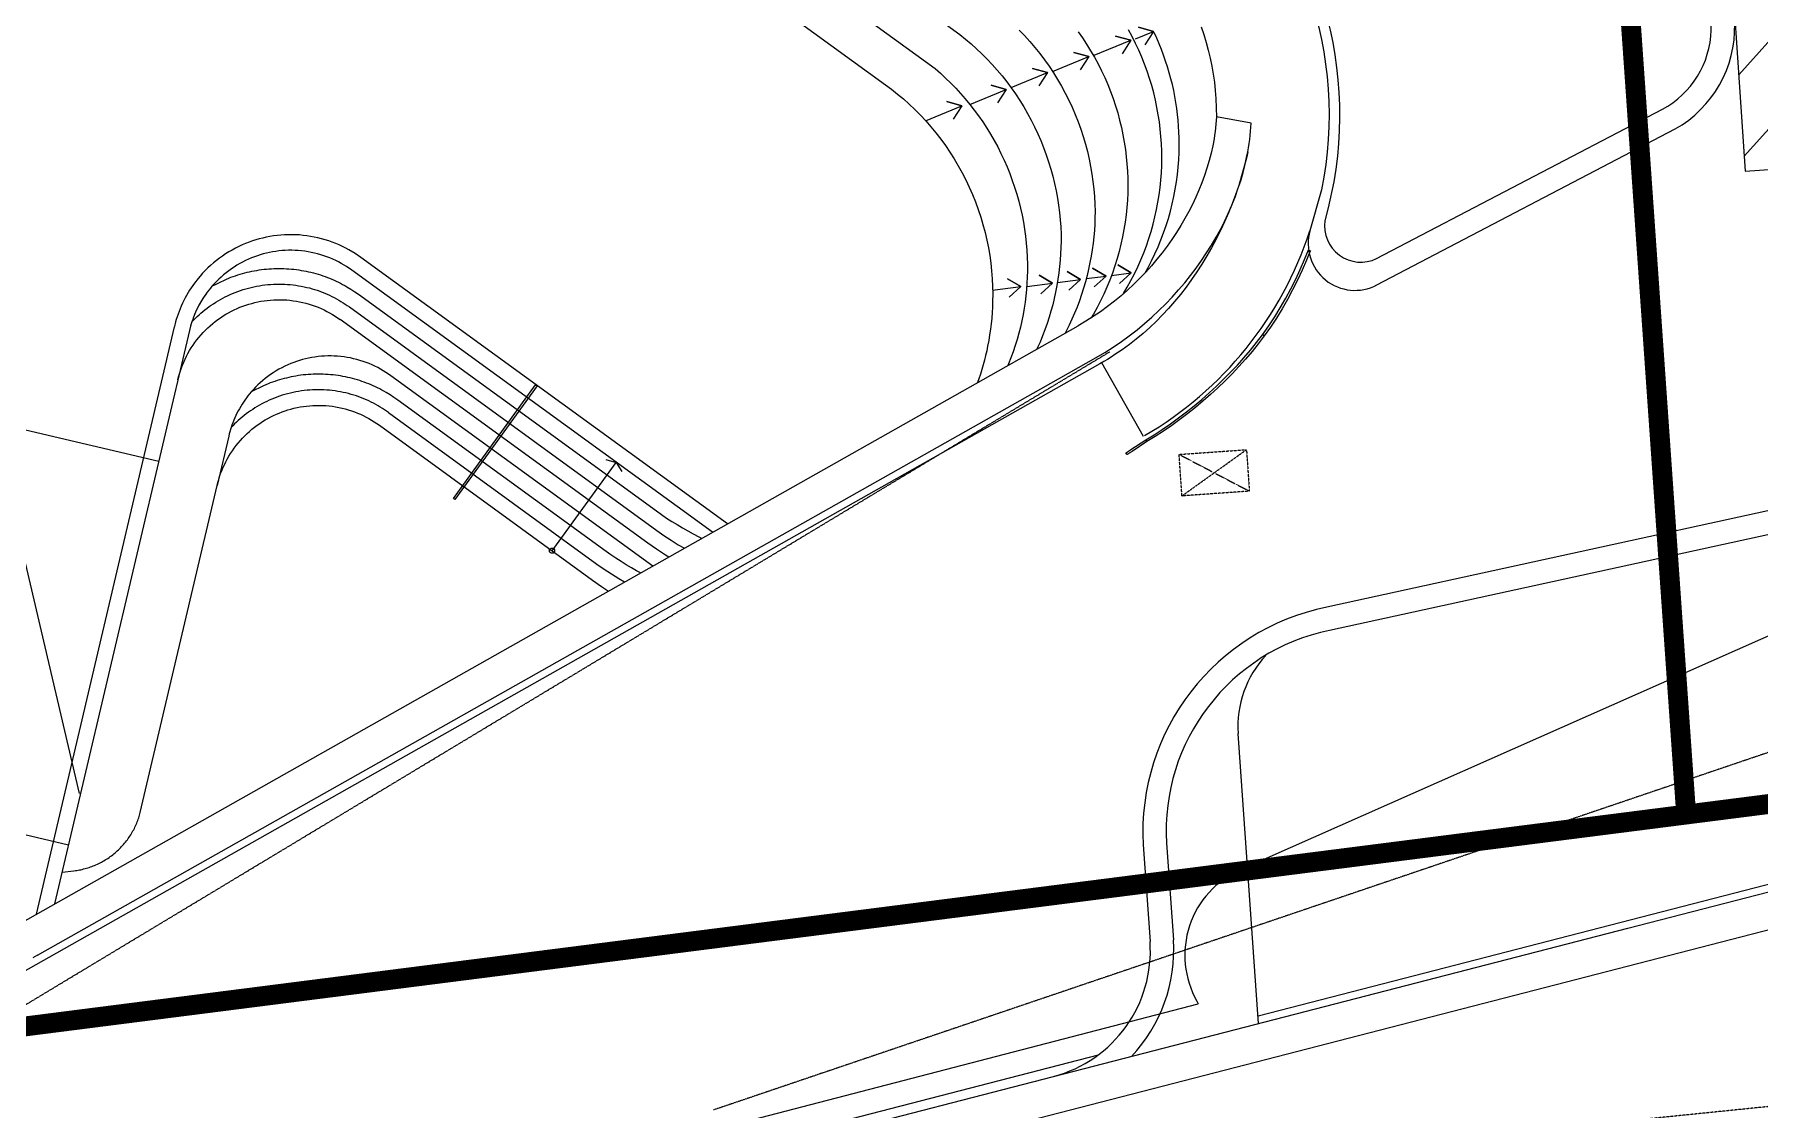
# Model space of a CAD drawing. Header units: millimetres. Extents: x 306 to 836129804, y -168137 to 818603917.
# Drawn here: x 834588780 to 834621964, y 817943071 to 817963741 of the extents above; entities that cross this region are included whole.
import ezdxf

# ---------------------------------------------------------------- set-up
doc = ezdxf.new("R2010")
doc.units = ezdxf.units.MM
doc.header["$LTSCALE"] = 3
for name, pattern in [('ACAD_ISO03W100', [30, 12, -18]), ('B0701', [2.34375, 1.5625, -0.78125]), ('B0703', [4.6875, 3.125, -1.5625]), ('DASHED', [0.75, 0.5, -0.25])]:
    doc.linetypes.add(name, pattern=pattern)
doc.layers.add('_base', color=251, linetype='Continuous')
doc.layers.add('_PARCEL BOUNDARY', color=10, linetype='DASHED')
for name, color, linetype, lineweight in [('Eva-New', 1, 'ACAD_ISO03W100', 18), ('UAJ-22INWA-y', 251, 'B0701', 9), ('UAJ-23FLOR-z', 251, 'B0703', 9), ('UAJ-28STRU-y', 251, 'B0701', 9)]:
    doc.layers.add(name, color=color, linetype=linetype, lineweight=lineweight)

# ---------------------------------------------------------------- blocks, each defined once
blk = doc.blocks.new('3A35X-MAGP-P-LD-00-0')
at = {"layer": '_base'}
for p, q in [((834630028, 817956306), (834613640, 817952729)), ((834630127, 817955871), (834613694, 817952283)), ((834612329, 817944722), (834611935, 817950298)), ((834612319, 817944873), (834630503, 817949565)), ((834610108, 817948161), (834610239, 817946298)), ((834610557, 817948192), (834610688, 817946330)), ((834592879, 817939899, 0), (834609246, 817944122, 0))]:
    blk.add_line(p, q, dxfattribs=at)
for points in [[(834611222, 817963889), (834611273, 817963741), (834611319, 817963590), (834611360, 817963439), (834611397, 817963286), (834611428, 817963132), (834611455, 817962977), (834611477, 817962822), (834611494, 817962666), (834611506, 817962509), (834611514, 817962332), (834611516, 817962154), (834611515, 817962124)], [(834600688, 817966019), (834605152, 817962775)], [(834601946, 817966106), (834606105, 817963085)], [(834603204, 817966194), (834606581, 817963741)], [(834609721, 817958750), (834609727, 817958760), (834609801, 817958885), (834609872, 817959012), (834609939, 817959142), (834610002, 817959273), (834610062, 817959407), (834610117, 817959542), (834610169, 817959678), (834610216, 817959816), (834610260, 817959954), (834610299, 817960094), (834610334, 817960234), (834610365, 817960375), (834610392, 817960516), (834610414, 817960658), (834610433, 817960799), (834610447, 817960941), (834610458, 817961081), (834610464, 817961222), (834610466, 817961361), (834610465, 817961500), (834610460, 817961639), (834610450, 817961778), (834610437, 817961918), (834610420, 817962059), (834610398, 817962199), (834610373, 817962339), (834610343, 817962479), (834610310, 817962619), (834610272, 817962758), (834610230, 817962897), (834610184, 817963034), (834610134, 817963171), (834610079, 817963306), (834610021, 817963439), (834609959, 817963571), (834609893, 817963702), (834609823, 817963830)], [(834610146, 817959160), (834610203, 817959262), (834610270, 817959391), (834610334, 817959523), (834610394, 817959656), (834610450, 817959791), (834610501, 817959928), (834610549, 817960066), (834610593, 817960204), (834610632, 817960344), (834610668, 817960485), (834610699, 817960626), (834610726, 817960767), (834610749, 817960909), (834610767, 817961050), (834610782, 817961192), (834610793, 817961333), (834610799, 817961473), (834610802, 817961613), (834610800, 817961752), (834610796, 817961865), (834610790, 817961978), (834610781, 817962092), (834610769, 817962206), (834610754, 817962321), (834610737, 817962435), (834610717, 817962549), (834610695, 817962664), (834610669, 817962778), (834610641, 817962891), (834610610, 817963005), (834610577, 817963118), (834610540, 817963230), (834610501, 817963342), (834610459, 817963453), (834610415, 817963563), (834610368, 817963672), (834610318, 817963779)], [(834608854, 817963793), (834608938, 817963674), (834609019, 817963553), (834609096, 817963429), (834609169, 817963303), (834609239, 817963175), (834609305, 817963045), (834609367, 817962913), (834609425, 817962779), (834609479, 817962644), (834609529, 817962508), (834609575, 817962370), (834609617, 817962232), (834609655, 817962092), (834609689, 817961953), (834609719, 817961813), (834609744, 817961672), (834609765, 817961532), (834609783, 817961392), (834609796, 817961252), (834609805, 817961112), (834609811, 817960974), (834609812, 817960835), (834609810, 817960696), (834609803, 817960556), (834609793, 817960415), (834609779, 817960274), (834609760, 817960133), (834609738, 817959992), (834609711, 817959851), (834609680, 817959710), (834609645, 817959570), (834609606, 817959431), (834609563, 817959292), (834609516, 817959155), (834609464, 817959018), (834609409, 817958884), (834609350, 817958751), (834609287, 817958619), (834609220, 817958490), (834609149, 817958363), (834609107, 817958291)], [(834607725, 817963827), (834607827, 817963720), (834607927, 817963608), (834608025, 817963494), (834608119, 817963377), (834608209, 817963256), (834608296, 817963133), (834608380, 817963006), (834608460, 817962878), (834608536, 817962746), (834608608, 817962613), (834608676, 817962478), (834608740, 817962341), (834608800, 817962202), (834608855, 817962061), (834608906, 817961920), (834608953, 817961777), (834608996, 817961634), (834609034, 817961490), (834609067, 817961346), (834609097, 817961201), (834609121, 817961056), (834609142, 817960912), (834609158, 817960768), (834609170, 817960624), (834609178, 817960481), (834609182, 817960339), (834609180, 817960217), (834609175, 817960095), (834609168, 817959972), (834609157, 817959849), (834609143, 817959726), (834609127, 817959602), (834609107, 817959479), (834609084, 817959355), (834609058, 817959232), (834609029, 817959109), (834608996, 817958986), (834608961, 817958864), (834608922, 817958742), (834608880, 817958621), (834608835, 817958501), (834608787, 817958383), (834608736, 817958265), (834608682, 817958149), (834608625, 817958034), (834608606, 817957998)], [(834606581, 817963741), (834606690, 817963653), (834606797, 817963562), (834606903, 817963468), (834607005, 817963370), (834607106, 817963269), (834607204, 817963164), (834607300, 817963057), (834607392, 817962946), (834607482, 817962832), (834607569, 817962716), (834607652, 817962597), (834607733, 817962475), (834607809, 817962351), (834607883, 817962225), (834607952, 817962097), (834608018, 817961966), (834608080, 817961834), (834608138, 817961701), (834608192, 817961566), (834608242, 817961430), (834608289, 817961292), (834608331, 817961154), (834608369, 817961015), (834608403, 817960876), (834608432, 817960736), (834608458, 817960597), (834608480, 817960457), (834608498, 817960317), (834608511, 817960178), (834608521, 817960040), (834608527, 817959902), (834608529, 817959765), (834608526, 817959644), (834608520, 817959523), (834608512, 817959401), (834608500, 817959279), (834608486, 817959157), (834608468, 817959034), (834608448, 817958912), (834608424, 817958789), (834608397, 817958667), (834608367, 817958545), (834608334, 817958424), (834608298, 817958303), (834608259, 817958183), (834608216, 817958063), (834608171, 817957945), (834608123, 817957827), (834608071, 817957711), (834608062, 817957691)], [(834609167, 817963341), (834609867, 817963629), (834609578, 817963709), (834609867, 817963629), (834609701, 817963372)], [(834609958, 817963657), (834610308, 817963800), (834610019, 817963881), (834610308, 817963800), (834610142, 817963544)], [(834608364, 817963030), (834609064, 817963318), (834608775, 817963398), (834609064, 817963318), (834608898, 817963061)], [(834606105, 817963085), (834606207, 817962996), (834606307, 817962904), (834606405, 817962808), (834606501, 817962710), (834606594, 817962609), (834606685, 817962504), (834606773, 817962397), (834606859, 817962287), (834606942, 817962175), (834607021, 817962060), (834607098, 817961943), (834607172, 817961823), (834607242, 817961702), (834607309, 817961578), (834607372, 817961453), (834607432, 817961326), (834607488, 817961197), (834607541, 817961067), (834607589, 817960936), (834607634, 817960804), (834607676, 817960671), (834607713, 817960537), (834607747, 817960403), (834607777, 817960268), (834607803, 817960133), (834607825, 817959998), (834607844, 817959863), (834607859, 817959729), (834607870, 817959594), (834607877, 817959460), (834607881, 817959327), (834607881, 817959195), (834607878, 817959076), (834607872, 817958957), (834607862, 817958838), (834607850, 817958718), (834607835, 817958597), (834607817, 817958477), (834607796, 817958357), (834607772, 817958236), (834607745, 817958116), (834607715, 817957997), (834607682, 817957877), (834607646, 817957758), (834607606, 817957640), (834607564, 817957523), (834607519, 817957406), (834607507, 817957378)], [(834607565, 817962721), (834608265, 817963009), (834607976, 817963089), (834608265, 817963009), (834608099, 817962752)], [(834605152, 817962775), (834605269, 817962688), (834605384, 817962596), (834605497, 817962501), (834605607, 817962401), (834605716, 817962298), (834605821, 817962192), (834605924, 817962081), (834606024, 817961967), (834606121, 817961850), (834606214, 817961729), (834606304, 817961605), (834606390, 817961478), (834606473, 817961349), (834606551, 817961216), (834606626, 817961082), (834606696, 817960944), (834606762, 817960805), (834606824, 817960664), (834606881, 817960521), (834606934, 817960377), (834606983, 817960231), (834607026, 817960085), (834607065, 817959937), (834607100, 817959789), (834607130, 817959640), (834607155, 817959492), (834607176, 817959343), (834607192, 817959194), (834607203, 817959046), (834607210, 817958898), (834607213, 817958752), (834607212, 817958606), (834607208, 817958500), (834607202, 817958393), (834607194, 817958286), (834607183, 817958179), (834607170, 817958072), (834607154, 817957964), (834607136, 817957857), (834607116, 817957749)], [(834606773, 817962397), (834607473, 817962685), (834607184, 817962765), (834607473, 817962685), (834607307, 817962428)], [(834605921, 817962084), (834606621, 817962372), (834606332, 817962452), (834606621, 817962372), (834606455, 817962115)], [(834611517, 817962157), (834611513, 817962088), (834611507, 817962016), (834611500, 817961949), (834611491, 817961876), (834611482, 817961808), (834611470, 817961734), (834611446, 817961601), (834611415, 817961460), (834611379, 817961320), (834611335, 817961170), (834611288, 817961029), (834611237, 817960889), (834611181, 817960750), (834611121, 817960611), (834611056, 817960474), (834610986, 817960337), (834610912, 817960202), (834610833, 817960067), (834610750, 817959935), (834610662, 817959802), (834610570, 817959672), (834610473, 817959544), (834610372, 817959418), (834610267, 817959294), (834610158, 817959173), (834610045, 817959054), (834609928, 817958939), (834609808, 817958826), (834609683, 817958717), (834609555, 817958611), (834609423, 817958509), (834609287, 817958411), (834609148, 817958317), (834609005, 817958227), (834608859, 817958141)], [(834609203, 817957531), (834609369, 817957629), (834609531, 817957731), (834609688, 817957837), (834609841, 817957948), (834609990, 817958064), (834610135, 817958183), (834610275, 817958305), (834610411, 817958432), (834610542, 817958561), (834610668, 817958693), (834610790, 817958829), (834610907, 817958967), (834611020, 817959108), (834611127, 817959251), (834611230, 817959396), (834611328, 817959543), (834611421, 817959692), (834611510, 817959842), (834611593, 817959994), (834611671, 817960148), (834611744, 817960302), (834611811, 817960458), (834611874, 817960614), (834611931, 817960771), (834611983, 817960929), (834612029, 817961087), (834612069, 817961246), (834612104, 817961405), (834612120, 817961484), (834612134, 817961563), (834612146, 817961642), (834612157, 817961722), (834612166, 817961801), (834612174, 817961880), (834612181, 817961959), (834612186, 817962038)], [(834612186, 817962038), (834611517, 817962157)], [(834612120, 817961485), (834612099, 817961390), (834612053, 817961205), (834612001, 817961022), (834611945, 817960840), (834611884, 817960661), (834611818, 817960484), (834611747, 817960310), (834611673, 817960139), (834611594, 817959970), (834611511, 817959804), (834611423, 817959642), (834611332, 817959483), (834611238, 817959327), (834611139, 817959175), (834611037, 817959027), (834610932, 817958883), (834610824, 817958743), (834610712, 817958607), (834610597, 817958475), (834610478, 817958348), (834610357, 817958225), (834610233, 817958106), (834610106, 817957992), (834609975, 817957883), (834609842, 817957779), (834609705, 817957679), (834609565, 817957585), (834609494, 817957539), (834609422, 817957495), (834609349, 817957452), (834609276, 817957410)], [(834602109, 817954331), (834595056, 817959455), (834594947, 817959530), (834594830, 817959600), (834594767, 817959634), (834594704, 817959665), (834594640, 817959695), (834594574, 817959723), (834594508, 817959748), (834594441, 817959772), (834594372, 817959794), (834594303, 817959814), (834594233, 817959831), (834594163, 817959847), (834594092, 817959860), (834594021, 817959871), (834593949, 817959879), (834593877, 817959886), (834593805, 817959890), (834593733, 817959892), (834593661, 817959891), (834593590, 817959889), (834593519, 817959884), (834593448, 817959877), (834593377, 817959868), (834593308, 817959857), (834593239, 817959844), (834593170, 817959828), (834593103, 817959811), (834593037, 817959792), (834592971, 817959771), (834592907, 817959748), (834592840, 817959722), (834592774, 817959694), (834592709, 817959664), (834592644, 817959631), (834592580, 817959597), (834592518, 817959560), (834592456, 817959521), (834592396, 817959481), (834592337, 817959439), (834592279, 817959394), (834592223, 817959348), (834592169, 817959301), (834592116, 817959252), (834592064, 817959201), (834592015, 817959149), (834591968, 817959096), (834591930, 817959051), (834591860, 817958961), (834591765, 817958822), (834591680, 817958676), (834591629, 817958575), (834591603, 817958520), (834591562, 817958418), (834591541, 817958364), (834591523, 817958310), (834591508, 817958263), (834591494, 817958213), (834591471, 817958125)], [(834601822, 817954169), (834594884, 817959210), (834594785, 817959277), (834594682, 817959339), (834594628, 817959368), (834594574, 817959395), (834594518, 817959421), (834594461, 817959445), (834594404, 817959467), (834594345, 817959488), (834594286, 817959507), (834594226, 817959524), (834594165, 817959539), (834594104, 817959552), (834594042, 817959564), (834593980, 817959573), (834593918, 817959581), (834593855, 817959586), (834593793, 817959590), (834593730, 817959592), (834593667, 817959591), (834593605, 817959589), (834593543, 817959585), (834593482, 817959579), (834593420, 817959571), (834593360, 817959561), (834593300, 817959550), (834593241, 817959536), (834593182, 817959521), (834593124, 817959505), (834593067, 817959487), (834593012, 817959467), (834592954, 817959444), (834592896, 817959420), (834592839, 817959393), (834592783, 817959365), (834592728, 817959335), (834592673, 817959303), (834592620, 817959270), (834592567, 817959235), (834592516, 817959198), (834592466, 817959159), (834592417, 817959119), (834592369, 817959078), (834592323, 817959035), (834592279, 817958991), (834592236, 817958946), (834592194, 817958899), (834592163, 817958862), (834592102, 817958784), (834592018, 817958662), (834591944, 817958534), (834591899, 817958445), (834591879, 817958400), (834591841, 817958309), (834591824, 817958263), (834591808, 817958216), (834591795, 817958175), (834591783, 817958134), (834591761, 817958050)], [(834612406, 817957968), (834612524, 817958138), (834612638, 817958311), (834612746, 817958488), (834612850, 817958668), (834612948, 817958851), (834613041, 817959036), (834613128, 817959224), (834613210, 817959414)], [(834613247, 817959399), (834613165, 817959207), (834613077, 817959018), (834612983, 817958832), (834612884, 817958648), (834612780, 817958467), (834612671, 817958289), (834612557, 817958115), (834612438, 817957944)], [(834613210, 817959414), (834613287, 817959599)], [(834613302, 817959531), (834613247, 817959399)], [(834613287, 817959599), (834613287, 817959599), (834613287, 817959599), (834613287, 817959599), (834613287, 817959599), (834613287, 817959599), (834613287, 817959599), (834613287, 817959599), (834613288, 817959598), (834613291, 817959597)], [(834613291, 817959597), (834613324, 817959583), (834613324, 817959583)], [(834613324, 817959583), (834613302, 817959531)], [(834592194, 817958899), (834592272, 817958942), (834592352, 817958982), (834592434, 817959020), (834592476, 817959038), (834592518, 817959055), (834592560, 817959072), (834592604, 817959088), (834592647, 817959103), (834592691, 817959118), (834592735, 817959132), (834592780, 817959145), (834592825, 817959157), (834592871, 817959168), (834592916, 817959179), (834592962, 817959189), (834593009, 817959198), (834593055, 817959206), (834593102, 817959214), (834593149, 817959220), (834593197, 817959226), (834593244, 817959231), (834593291, 817959235), (834593339, 817959238), (834593387, 817959240), (834593435, 817959241), (834593483, 817959242), (834593531, 817959241), (834593578, 817959240), (834593626, 817959238), (834593674, 817959235), (834593722, 817959231), (834593770, 817959226), (834593817, 817959220), (834593865, 817959214), (834593912, 817959206), (834593959, 817959198), (834594006, 817959189), (834594052, 817959179), (834594099, 817959168), (834594145, 817959157), (834594190, 817959144), (834594236, 817959131), (834594281, 817959117), (834594326, 817959102), (834594370, 817959086), (834594414, 817959070), (834594457, 817959053), (834594500, 817959035), (834594543, 817959017), (834594585, 817958997), (834594627, 817958978), (834594668, 817958957), (834594708, 817958936), (834594748, 817958914), (834594788, 817958892), (834594865, 817958845), (834594940, 817958796), (834595013, 817958745)], [(834607212, 817958823), (834607756, 817958894), (834607498, 817959046), (834607756, 817958894), (834607530, 817958688)], [(834607867, 817958897), (834608363, 817958962), (834608105, 817959114), (834608363, 817958962), (834608137, 817958756)], [(834608458, 817958973), (834608903, 817959031), (834608644, 817959183), (834608903, 817959031), (834608676, 817958825)], [(834609012, 817959047), (834609394, 817959097), (834609135, 817959249), (834609394, 817959097), (834609167, 817958891)], [(834609498, 817959108), (834609879, 817959157), (834609621, 817959310), (834609879, 817959157), (834609653, 817958952)], [(834591808, 817958216), (834591841, 817958251), (834591875, 817958285), (834591910, 817958318), (834591946, 817958351), (834591983, 817958384), (834592021, 817958416), (834592059, 817958447), (834592099, 817958478), (834592140, 817958508), (834592181, 817958537), (834592223, 817958565), (834592267, 817958593), (834592311, 817958620), (834592356, 817958646), (834592401, 817958671), (834592448, 817958695), (834592495, 817958718), (834592543, 817958740), (834592591, 817958761), (834592641, 817958781), (834592690, 817958800), (834592741, 817958818), (834592792, 817958835), (834592843, 817958851), (834592895, 817958865), (834592948, 817958878), (834593000, 817958890), (834593053, 817958901), (834593107, 817958911), (834593160, 817958919), (834593214, 817958926), (834593268, 817958932), (834593322, 817958936), (834593377, 817958939), (834593431, 817958941), (834593485, 817958942), (834593539, 817958941), (834593593, 817958939), (834593647, 817958936), (834593701, 817958932), (834593754, 817958926), (834593808, 817958919), (834593860, 817958911), (834593913, 817958902), (834593965, 817958891), (834594017, 817958879), (834594068, 817958867), (834594119, 817958853), (834594169, 817958838), (834594218, 817958822), (834594267, 817958805), (834594315, 817958786), (834594363, 817958767), (834594410, 817958747), (834594456, 817958726), (834594502, 817958705), (834594546, 817958682), (834594590, 817958659), (834594633, 817958634), (834594676, 817958609), (834594717, 817958584), (834594758, 817958557), (834594798, 817958530), (834594837, 817958503)], [(834592194, 817958899), (834592163, 817958862), (834592132, 817958823), (834592102, 817958784), (834592073, 817958744), (834592045, 817958703), (834592018, 817958662), (834591992, 817958620), (834591967, 817958577), (834591944, 817958534), (834591921, 817958490), (834591899, 817958445), (834591879, 817958400), (834591859, 817958355), (834591841, 817958309), (834591824, 817958263), (834591808, 817958216)], [(834595013, 817958745), (834600745, 817954580), (834600842, 817954511), (834600940, 817954444), (834601040, 817954379), (834601141, 817954316), (834601243, 817954255), (834601347, 817954196), (834601451, 817954138), (834601557, 817954083), (834601618, 817954053)], [(834591538, 817957100), (834591552, 817957157), (834591568, 817957215), (834591586, 817957272), (834591606, 817957329), (834591628, 817957386), (834591652, 817957442), (834591677, 817957498), (834591704, 817957553), (834591733, 817957608), (834591764, 817957662), (834591797, 817957715), (834591831, 817957767), (834591867, 817957818), (834591905, 817957869), (834591944, 817957917), (834591985, 817957965), (834592027, 817958012), (834592071, 817958057), (834592116, 817958100), (834592162, 817958142), (834592210, 817958183), (834592258, 817958222), (834592308, 817958259), (834592359, 817958295), (834592410, 817958329), (834592462, 817958361), (834592515, 817958391), (834592569, 817958420), (834592623, 817958447), (834592678, 817958472), (834592733, 817958495), (834592788, 817958517), (834592844, 817958536), (834592901, 817958555), (834592958, 817958571), (834593017, 817958586), (834593076, 817958600), (834593136, 817958611), (834593197, 817958621), (834593258, 817958629), (834593320, 817958635), (834593382, 817958639), (834593444, 817958641), (834593506, 817958642), (834593569, 817958640), (834593632, 817958636), (834593694, 817958631), (834593756, 817958623), (834593818, 817958614), (834593880, 817958602), (834593941, 817958589), (834594002, 817958574), (834594062, 817958557), (834594121, 817958538), (834594180, 817958517), (834594238, 817958495), (834594295, 817958470), (834594350, 817958445), (834594405, 817958417), (834594458, 817958389), (834594511, 817958358), (834594562, 817958327), (834594612, 817958294), (834594660, 817958260)], [(834594837, 817958503), (834600755, 817954203), (834600888, 817954108), (834601025, 817954018), (834601165, 817953931), (834601281, 817953863)], [(834587956, 817946342), (834608859, 817958141)], [(834591469, 817958119), (834588811, 817946824)], [(834591469, 817958119), (834588811, 817946824)], [(834591761, 817958050), (834589167, 817947025)], [(834600578, 817953960), (834594660, 817958260)], [(834607116, 817957749), (834607097, 817957658), (834607076, 817957568), (834607054, 817957477), (834607030, 817957387), (834607004, 817957297), (834606976, 817957208), (834606947, 817957119), (834606921, 817957047)], [(834610156, 817955947), (834610317, 817956046), (834610476, 817956149), (834610633, 817956257), (834610787, 817956368), (834610939, 817956483), (834611088, 817956601), (834611234, 817956723), (834611378, 817956849), (834611518, 817956978), (834611655, 817957111), (834611789, 817957246), (834611920, 817957385), (834612047, 817957527), (834612170, 817957671), (834612290, 817957818), (834612406, 817957968)], [(834612438, 817957944), (834612321, 817957793), (834612201, 817957646), (834612077, 817957501), (834611950, 817957358), (834611818, 817957219), (834611684, 817957083), (834611546, 817956950), (834611405, 817956820), (834611261, 817956694), (834611114, 817956571), (834610964, 817956451), (834610811, 817956336), (834610656, 817956224), (834610499, 817956116), (834610339, 817956013), (834610177, 817955913)], [(834612438, 817957944), (834612438, 817957944), (834612406, 817957968), (834612406, 817957968)], [(834609276, 817957410), (834587121, 817944903)], [(834588841, 817946038), (834608140, 817956931), (834609203, 817957531)], [(834595638, 817957178), (834595590, 817957212), (834595540, 817957245), (834595489, 817957277), (834595437, 817957307), (834595383, 817957336), (834595328, 817957363), (834595273, 817957389), (834595216, 817957413), (834595158, 817957435), (834595100, 817957456), (834595040, 817957475), (834594980, 817957492), (834594919, 817957507), (834594858, 817957521), (834594797, 817957532), (834594735, 817957542), (834594672, 817957549), (834594610, 817957555), (834594547, 817957558), (834594485, 817957560), (834594422, 817957560), (834594360, 817957558), (834594298, 817957553), (834594236, 817957547), (834594175, 817957539), (834594114, 817957530), (834594054, 817957518), (834593995, 817957505), (834593937, 817957490), (834593879, 817957473), (834593822, 817957455), (834593766, 817957435), (834593708, 817957412), (834593651, 817957388), (834593594, 817957362), (834593537, 817957333), (834593482, 817957303), (834593428, 817957271), (834593374, 817957238), (834593322, 817957203), (834593270, 817957166), (834593220, 817957127), (834593171, 817957087), (834593124, 817957046), (834593078, 817957003), (834593033, 817956959), (834592990, 817956914), (834592949, 817956867)], [(834610113, 817956014), (834609311, 817957430)], [(834584756, 817957045), (834591170, 817955537)], [(834595768, 817956713), (834595695, 817956764), (834595620, 817956813), (834595543, 817956860), (834595503, 817956882), (834595463, 817956904), (834595423, 817956925), (834595381, 817956946), (834595340, 817956966), (834595298, 817956985), (834595255, 817957003), (834595212, 817957021), (834595169, 817957038), (834595125, 817957055), (834595080, 817957070), (834595036, 817957085), (834594991, 817957099), (834594945, 817957112), (834594899, 817957125), (834594853, 817957137), (834594807, 817957147), (834594760, 817957157), (834594714, 817957166), (834594666, 817957175), (834594619, 817957182), (834594572, 817957189), (834594524, 817957194), (834594477, 817957199), (834594429, 817957203), (834594381, 817957206), (834594333, 817957208), (834594285, 817957210), (834594237, 817957210), (834594189, 817957210), (834594141, 817957208), (834594094, 817957206), (834594046, 817957203), (834593998, 817957199), (834593951, 817957194), (834593904, 817957188), (834593857, 817957182), (834593810, 817957174), (834593763, 817957166), (834593717, 817957157), (834593671, 817957147), (834593625, 817957136), (834593580, 817957125), (834593535, 817957113), (834593490, 817957100), (834593446, 817957086), (834593402, 817957071), (834593358, 817957056), (834593315, 817957040), (834593272, 817957024), (834593230, 817957006), (834593188, 817956988), (834593106, 817956950), (834593027, 817956910), (834592949, 817956867)], [(834600673, 817953520), (834595638, 817957178)], [(834595591, 817956471), (834595552, 817956498), (834595513, 817956525), (834595472, 817956552), (834595431, 817956578), (834595388, 817956603), (834595345, 817956627), (834595301, 817956650), (834595257, 817956673), (834595211, 817956695), (834595165, 817956716), (834595118, 817956736), (834595070, 817956755), (834595022, 817956773), (834594973, 817956790), (834594923, 817956806), (834594873, 817956821), (834594823, 817956835), (834594771, 817956848), (834594720, 817956859), (834594668, 817956870), (834594615, 817956879), (834594562, 817956887), (834594509, 817956894), (834594456, 817956900), (834594402, 817956904), (834594348, 817956907), (834594294, 817956909), (834594240, 817956910), (834594185, 817956909), (834594131, 817956908), (834594077, 817956904), (834594023, 817956900), (834593969, 817956894), (834593915, 817956887), (834593861, 817956879), (834593808, 817956869), (834593755, 817956858), (834593702, 817956846), (834593650, 817956833), (834593598, 817956819), (834593546, 817956803), (834593495, 817956786), (834593445, 817956769), (834593395, 817956750), (834593346, 817956729), (834593297, 817956708), (834593250, 817956686), (834593202, 817956663), (834593156, 817956639), (834593110, 817956614), (834593065, 817956588), (834593021, 817956561), (834592978, 817956533), (834592936, 817956505), (834592894, 817956476), (834592854, 817956446), (834592814, 817956415), (834592775, 817956384), (834592737, 817956352), (834592701, 817956319), (834592665, 817956286), (834592630, 817956253), (834592596, 817956219), (834592563, 817956184)], [(834592949, 817956867), (834592917, 817956830), (834592887, 817956791), (834592857, 817956752), (834592828, 817956712), (834592800, 817956671), (834592773, 817956630), (834592747, 817956588), (834592722, 817956545), (834592698, 817956502), (834592675, 817956458), (834592654, 817956413), (834592633, 817956368), (834592614, 817956323), (834592596, 817956277), (834592579, 817956231), (834592563, 817956184)], [(834599776, 817953801), (834595768, 817956713)], [(834592292, 817955068), (834592307, 817955125), (834592323, 817955183), (834592341, 817955240), (834592361, 817955297), (834592383, 817955354), (834592406, 817955410), (834592432, 817955466), (834592459, 817955521), (834592488, 817955576), (834592519, 817955630), (834592552, 817955683), (834592586, 817955735), (834592622, 817955787), (834592660, 817955837), (834592699, 817955886), (834592740, 817955933), (834592782, 817955980), (834592826, 817956025), (834592871, 817956068), (834592917, 817956110), (834592964, 817956151), (834593013, 817956190), (834593063, 817956227), (834593113, 817956263), (834593165, 817956297), (834593217, 817956329), (834593270, 817956360), (834593324, 817956388), (834593378, 817956415), (834593433, 817956440), (834593488, 817956463), (834593543, 817956485), (834593599, 817956505), (834593655, 817956523), (834593713, 817956540), (834593772, 817956555), (834593831, 817956568), (834593891, 817956579), (834593952, 817956589), (834594013, 817956597), (834594074, 817956603), (834594136, 817956607), (834594199, 817956610), (834594261, 817956610), (834594324, 817956608), (834594386, 817956605), (834594449, 817956599), (834594511, 817956592), (834594573, 817956582), (834594635, 817956571), (834594696, 817956557), (834594757, 817956542), (834594817, 817956525), (834594876, 817956506), (834594935, 817956485), (834594993, 817956463), (834595049, 817956439), (834595105, 817956413), (834595160, 817956386), (834595213, 817956357), (834595266, 817956327), (834595317, 817956295), (834595367, 817956262), (834595415, 817956228), (834599516, 817953248), (834599685, 817953130), (834599823, 817953040)], [(834595591, 817956471), (834599600, 817953558)], [(834592563, 817956184), (834592550, 817956143), (834592537, 817956102), (834592526, 817956060), (834592516, 817956018)], [(834592516, 817956018), (834592292, 817955068)], [(834609811, 817955671), (834609810, 817955671), (834609810, 817955671), (834609809, 817955670), (834609809, 817955670), (834609808, 817955670), (834609807, 817955670), (834609807, 817955669), (834609806, 817955669), (834609806, 817955669), (834609805, 817955669), (834609804, 817955669), (834609804, 817955668), (834609803, 817955668), (834609803, 817955668), (834609802, 817955668), (834609801, 817955668), (834609801, 817955668), (834609800, 817955668), (834609800, 817955668), (834609800, 817955668), (834609799, 817955668), (834609799, 817955668), (834609798, 817955668), (834609798, 817955668), (834609797, 817955668), (834609797, 817955668), (834609796, 817955668), (834609796, 817955669), (834609795, 817955669), (834609795, 817955669), (834609794, 817955669), (834609794, 817955669), (834609793, 817955669), (834609793, 817955669), (834609792, 817955670), (834609792, 817955670), (834609792, 817955670), (834609791, 817955670), (834609791, 817955670), (834609790, 817955671), (834609790, 817955671), (834609789, 817955671), (834609789, 817955671), (834609788, 817955672), (834609788, 817955672), (834609788, 817955672), (834609787, 817955673), (834609787, 817955673), (834609786, 817955673), (834609786, 817955674), (834609786, 817955674), (834609785, 817955674), (834609785, 817955675), (834609785, 817955675), (834609784, 817955676), (834609784, 817955676), (834609784, 817955676), (834609783, 817955677), (834609783, 817955677), (834609783, 817955678), (834609783, 817955678), (834609782, 817955679), (834609782, 817955679), (834609782, 817955679), (834609782, 817955680), (834609781, 817955680), (834609781, 817955681), (834609781, 817955681), (834609781, 817955682), (834609781, 817955682), (834609781, 817955683), (834609781, 817955683), (834609780, 817955684), (834609780, 817955684), (834609780, 817955684), (834609780, 817955685), (834609780, 817955685), (834609780, 817955686), (834609780, 817955686), (834609780, 817955687), (834609780, 817955687), (834609780, 817955688), (834609780, 817955689), (834609780, 817955689), (834609780, 817955690), (834609780, 817955690), (834609780, 817955691), (834609780, 817955692), (834609780, 817955692), (834609781, 817955693), (834609781, 817955694), (834609781, 817955694), (834609781, 817955695), (834609781, 817955695), (834609782, 817955696), (834609782, 817955697), (834609782, 817955697), (834609782, 817955698), (834609783, 817955698), (834609783, 817955699), (834609784, 817955700), (834609784, 817955700), (834609784, 817955701), (834609785, 817955701), (834609785, 817955702), (834609786, 817955702), (834609786, 817955703), (834609787, 817955703), (834609787, 817955704), (834609788, 817955704), (834609788, 817955704), (834609789, 817955705)], [(834609789, 817955705), (834609789, 817955705), (834609789, 817955705), (834609789, 817955705), (834609789, 817955705), (834609789, 817955705), (834609790, 817955706), (834609792, 817955707), (834609795, 817955709), (834609798, 817955711), (834609803, 817955714), (834609808, 817955717), (834609865, 817955755), (834609872, 817955760)], [(834609894, 817955726), (834609835, 817955688), (834609830, 817955684), (834609820, 817955678), (834609817, 817955675), (834609814, 817955674), (834609811, 817955672), (834609811, 817955671), (834609811, 817955671)], [(834609872, 817955760), (834610156, 817955947)], [(834610177, 817955913), (834609894, 817955726)], [(834610177, 817955913), (834610177, 817955913), (834610156, 817955947), (834610156, 817955947)], [(834598736, 817953814), (834599971, 817955514)], [(834599770, 817955566), (834599970, 817955514), (834600080, 817955337)], [(834589312, 817947633), (834589539, 817947660), (834589566, 817947664), (834589592, 817947668), (834589619, 817947672), (834589645, 817947677), (834589672, 817947682), (834589698, 817947688), (834589725, 817947695), (834589752, 817947702), (834589778, 817947709), (834589805, 817947717), (834589832, 817947726), (834589858, 817947735), (834589885, 817947744), (834589911, 817947754), (834589937, 817947765), (834589963, 817947776), (834589989, 817947788), (834590015, 817947800), (834590041, 817947813), (834590066, 817947826), (834590091, 817947840), (834590116, 817947854), (834590141, 817947869), (834590166, 817947884), (834590190, 817947900), (834590214, 817947916), (834590238, 817947933), (834590261, 817947950), (834590284, 817947968), (834590307, 817947986), (834590329, 817948005), (834590351, 817948024), (834590373, 817948043), (834590394, 817948063), (834590415, 817948083), (834590436, 817948104), (834590456, 817948125), (834590475, 817948146), (834590495, 817948168), (834590513, 817948190), (834590532, 817948213), (834590549, 817948235), (834590567, 817948258), (834590584, 817948282), (834590600, 817948305), (834590616, 817948329), (834590631, 817948353), (834590646, 817948377), (834590661, 817948402), (834590674, 817948427), (834590688, 817948451), (834590701, 817948476), (834590713, 817948502), (834590725, 817948527), (834590736, 817948552), (834590747, 817948578), (834590757, 817948603), (834590767, 817948629), (834590776, 817948655), (834590785, 817948680), (834590793, 817948706), (834590801, 817948732), (834590808, 817948758), (834590815, 817948783), (834592292, 817955068)], [(834600437, 817953387), (834600363, 817953427), (834600262, 817953485), (834600162, 817953544), (834600063, 817953605), (834599966, 817953669), (834599870, 817953734), (834599776, 817953801)], [(834600980, 817953693), (834600920, 817953729), (834600747, 817953842), (834600578, 817953960)], [(834599600, 817953558), (834599737, 817953462), (834599877, 817953368), (834600020, 817953279), (834600131, 817953214)], [(834589435, 817948154), (834585279, 817949131)], [(834591812, 817938706), (834630749, 817948752)], [(834588841, 817946038), (834588745, 817945984)], [(834598214, 817941740), (834611168, 817945102)]]:
    blk.add_lwpolyline(points, dxfattribs=at)
for points in [[(834613316, 817959967, 0.659157), (834614602, 817958925), (834620343, 817961925, 0.60163), (834620239, 817965901), (834612554, 817970080, 0.88588), (834611105, 817967708, -0.275949), (834613538, 817960752), (834613316, 817959967, 89.854032)], [(834612435, 817969913, 0.852921), (834611198, 817967892, -0.270135), (834613774, 817960908), (834613667, 817960406), (834613602, 817960161, 0.599326), (834614599, 817959432), (834620097, 817962303, 0.572536), (834620200, 817965406), (834612552, 817969858)]]:
    blk.add_lwpolyline(points, format="xyb", close=True, dxfattribs=at)
at = {"layer": '_base', "elevation": 2508}
blk.add_lwpolyline([(834602109, 817954331), (834595056, 817959455), (834594947, 817959530), (834594830, 817959600), (834594767, 817959634), (834594704, 817959665), (834594640, 817959695), (834594574, 817959723), (834594508, 817959748), (834594441, 817959772), (834594372, 817959794), (834594303, 817959814), (834594233, 817959831), (834594163, 817959847), (834594092, 817959860), (834594021, 817959871), (834593949, 817959879), (834593877, 817959886), (834593805, 817959890), (834593733, 817959892), (834593661, 817959891), (834593590, 817959889), (834593519, 817959884), (834593448, 817959877), (834593377, 817959868), (834593308, 817959857), (834593239, 817959844), (834593170, 817959828), (834593103, 817959811), (834593037, 817959792), (834592971, 817959771), (834592907, 817959748), (834592840, 817959722), (834592774, 817959694), (834592709, 817959664), (834592644, 817959631), (834592580, 817959597), (834592518, 817959560), (834592456, 817959521), (834592396, 817959481), (834592337, 817959439), (834592279, 817959394), (834592223, 817959348), (834592169, 817959301), (834592116, 817959252), (834592064, 817959201), (834592015, 817959149), (834591968, 817959096), (834591930, 817959051), (834591860, 817958961), (834591765, 817958822), (834591680, 817958676), (834591629, 817958575), (834591603, 817958520), (834591562, 817958418), (834591541, 817958364), (834591523, 817958310), (834591508, 817958263), (834591494, 817958213), (834591471, 817958125)], dxfattribs=at)
at = {"layer": '_base'}
blk.add_lwpolyline([(834598421, 817957004), (834598447, 817956985), (834596866, 817954797), (834596840, 817954816), (834598420, 817957005)], close=True, dxfattribs=at)
at = {"layer": '_base', "extrusion": (-3.58631e-09, -2.49837e-10, 1)}
blk.add_lwpolyline([(834589646, 817949148), (834587963, 817956291)], dxfattribs=at)
at = {"layer": '_base', "elevation": 0}
blk.add_lwpolyline([(834634789, 817951233), (834630495, 817954351, 0.267258), (834627717, 817954646), (834611980, 817947682, 0.443097), (834611141, 817945151), (834611168, 817945102)], format="xyb", dxfattribs=at)
at = {"layer": '_base'}
blk.add_polyline3d([(834591637, 817939384, 12101), (834591817, 817939430, 12101), (834592166, 817939520, 12101), (834592865, 817939701, 12101), (834619433, 817946555, 12101), (834625026, 817947998, 12101), (834627823, 817948719, 12101), (834629221, 817949080, 12101), (834629920, 817949260, 12101), (834630270, 817949351, 12101), (834630445, 817949396, 12101), (834630568, 817949428, 12101)], dxfattribs=at)
blk.add_circle((834598736, 817953815), 50, dxfattribs=at)
for centre, radius, start, end in [((834606562, 817962167), 7103, 300.1925, 341.9545), ((834614517, 817948401), 4416, 101.4476, 183.1229), ((834614487, 817948426), 3938, 101.6243, 183.4001), ((834613930, 817950439), 2000, 137.0779, 184.0248), ((834607746, 817946122), 2500, 284.7762, 4.0436), ((834607744, 817946126), 2951, 316.4117, 3.9644)]:
    blk.add_arc(centre, radius, start, end, dxfattribs=at)
blk = doc.blocks.new('PB1')
at = {"layer": '_PARCEL BOUNDARY', "ltscale": 5, "const_width": 382}
for points in [[(834617253, 817380982), (834620554, 817333771)], [(834825297, 817359878), (834547391, 817324442), (834507889, 817309232)]]:
    blk.add_lwpolyline(points, dxfattribs=at)

msp = doc.modelspace()

# ---------------------------------------------------------------- hatches: boundary and pattern name
at = {"layer": 'Eva-New', "linetype": 'Continuous', "ltscale": 0.01}
h = msp.add_hatch(dxfattribs=at)
h.set_pattern_fill('ANSI31', color=8, scale=350, angle=4)
edge = h.paths.add_edge_path()
edge.add_arc((834611514, 818068145), 14100, 55.19, 154.5596)
edge.add_line((834598781, 818074202), (834595240, 818066761))
edge.add_arc((834589822, 818069339), 6000, 273.9989, 334.5547, ccw=False)
edge.add_line((834590241, 818063354), (834585555, 818063026))
edge.add_arc((834584990, 818071107), 8100, 264.22, 273.9989, ccw=False)
edge.add_line((834584174, 818063048), (834580416, 818063428))
edge.add_arc((834579107, 818050494), 13000, 84.22, 93.9908)
edge.add_line((834578202, 818063463), (834574222, 818063185))
edge.add_arc((834573731, 818070171), 7003, 184.5183, 274.0161, ccw=False)
edge.add_arc((834553791, 818068593), 13000, 4.5275, 25.1652)
edge.add_line((834565557, 818074121), (834563376, 818078764))
edge.add_arc((834569693, 818081779), 7000, 186.262, 205.5162, ccw=False)
edge.add_line((834562735, 818081016), (834561851, 818093823))
edge.add_arc((834568796, 818094577), 6985, 103.7934, 186.1996, ccw=False)
edge.add_line((834567130, 818101361), (834607739, 818104324))
edge.add_arc((834606780, 818117304), 13016, 274.2238, 392.8596)
edge.add_arc((834623587, 818128174), 7000, 183.9989, 212.9539, ccw=False)
edge.add_line((834616604, 818127686), (834614554, 818157541))
edge.add_line((834614554, 818157541), (834608569, 818157123))
edge.add_line((834608569, 818157123), (834610619, 818127267))
edge.add_arc((834623587, 818128174), 13000, 183.9989, 212.8579)
edge.add_arc((834606785, 818117302), 7013, -85.8705, 32.9949, ccw=False)
edge.add_line((834607290, 818110307), (834542916, 818105773))
edge.add_line((834542916, 818105773), (834543332, 818099785))
edge.add_line((834543332, 818099785), (834548340, 818100140))
edge.add_arc((834548850, 818093136), 7023, 1.9179, 94.1619, ccw=False)
edge.add_line((834555868, 818093371), (834556823, 818079615))
edge.add_arc((834565030, 818080334), 8239, 185.0093, 211.2768)
edge.add_line((834557989, 818076056), (834560015, 818071843))
edge.add_arc((834553705, 818068780), 7014, -83.412, 25.8919, ccw=False)
edge.add_line((834554510, 818061813), (834511331, 818058806))
edge.add_arc((834510845, 818065789), 7000, 141.8799, 273.9829, ccw=False)
edge.add_arc((834495100, 818078141), 13011, 321.8893, 363.9966)
edge.add_line((834508080, 818079048), (834507303, 818090245))
edge.add_arc((834514286, 818090733), 7000, 94.2178, 183.9989, ccw=False)
edge.add_line((834513771, 818097714), (834514324, 818097755))
edge.add_line((834514324, 818097755), (834515094, 818097812))
edge.add_arc((834515889, 818090839), 7018, 4.3912, 96.5007, ccw=False)
edge.add_line((834522886, 818091376), (834523318, 818085091))
edge.add_line((834523318, 818085091), (834529307, 818085510))
edge.add_line((834529307, 818085510), (834528871, 818091758))
edge.add_arc((834535854, 818092246), 7000, 93.9989, 183.9989, ccw=False)
edge.add_line((834535365, 818099229), (834540640, 818099597))
edge.add_line((834540640, 818099597), (834540221, 818105616))
edge.add_line((834540221, 818105616), (834513376, 818103739))
edge.add_arc((834514284, 818090770), 13000, 94.0059, 183.9911)
edge.add_line((834501316, 818089866), (834502094, 818078619))
edge.add_arc((834495111, 818078135), 7000, -66.1386, 3.9582, ccw=False)
edge.add_arc((834495111, 818078135), 7000, 273.9987, 293.8614, ccw=False)
edge.add_line((834495599, 818071153), (834484038, 818070344))
edge.add_arc((834484945, 818057376), 13000, 3.9987, 93.9987, ccw=False)
edge.add_line((834497913, 818058283), (834498851, 818044866))
edge.add_arc((834505833, 818045382), 7001, 153.5176, 184.2267, ccw=False)
edge.add_arc((834505832, 818045382), 7000, 93.9908, 153.5167, ccw=False)
edge.add_line((834505345, 818052365), (834578108, 818057442))
edge.add_arc((834579013, 818044473), 13000, 84.22, 93.9908, ccw=False)
edge.add_line((834580322, 818057407), (834583663, 818057069))
edge.add_arc((834584973, 818070003), 13000, 264.22, 273.9989)
edge.add_line((834585879, 818057034), (834609494, 818058685))
edge.add_arc((834609982, 818051702), 7000, -19.3649, 93.9989, ccw=False)
edge.add_arc((834628850, 818045070), 13000, 160.6351, 183.9989)
edge.add_line((834615882, 818044164), (834619634, 817990488))
edge.add_arc((834610656, 817989861), 9000, -86.0119, 3.9989, ccw=False)
edge.add_line((834611282, 817980882), (834602812, 817980292))
edge.add_line((834602812, 817980292), (834603231, 817974307))
edge.add_line((834603231, 817974307), (834611718, 817974898))
edge.add_arc((834612344, 817965920), 9000, 3.8735, 93.9881, ccw=False)
edge.add_line((834621323, 817966528), (834621688, 817961113))
edge.add_line((834621688, 817961113), (834627673, 817961530))
edge.add_line((834627673, 817961530), (834621868, 818044577))
edge.add_arc((834628851, 818045065), 7000, 160.6272, 183.9989, ccw=False)
edge.add_arc((834609981, 818051700), 13002, 340.6272, 454.0111)
edge.add_line((834609071, 818064670), (834607457, 818064557))
edge.add_arc((834607170, 818068551), 4004, 155.6211, 274.0986, ccw=False)
edge.add_line((834603524, 818070204), (834604196, 818071618))
edge.add_arc((834611514, 818068145), 8100, 54.1404, 154.6108, ccw=False)
edge.add_arc((834623874, 818085246), 13000, 234.1404, 234.1632)
edge.add_line((834616263, 818074707), (834619563, 818079722))

# ---------------------------------------------------------------- linework, layer by layer
msp.add_lwpolyline([(834619634, 817990488, -0.414269), (834611282, 817980882), (834602812, 817980292), (834603231, 817974307), (834611718, 817974898, -0.414799), (834621323, 817966528), (834621688, 817961113), (834627673, 817961530), (834621868, 818044577, -0.102333)], format="xyb", dxfattribs=at)
at = {"layer": 'UAJ-22INWA-y'}
msp.add_line((834610798, 817955667, 0), (834612150, 817954960, 0), dxfattribs=at)
at = {"layer": 'UAJ-22INWA-y', "elevation": 0}
msp.add_lwpolyline([(834612095, 817955758), (834612150, 817954960), (834610854, 817954869), (834610798, 817955667)], close=True, dxfattribs=at)
msp.add_lwpolyline([(834610854, 817954869), (834612095, 817955758)], dxfattribs=at)
at = {"layer": 'UAJ-23FLOR-z', "linetype": 'B0703'}
msp.add_line((834628472, 817952083), (834601841, 817943061), dxfattribs=at)
msp.add_lwpolyline([(834585265, 817948347, 0.383728), (834588278, 817944886), (834609467, 817957642)], format="xyb", dxfattribs=at)
at = {"layer": 'UAJ-28STRU-y', "elevation": 0}
msp.add_lwpolyline([(834644664, 817952230), (834645137, 817945466), (834509259, 817931644), (834508781, 817938486)], dxfattribs=at)

# ---------------------------------------------------------------- block references
at = {"ltscale": 0.5}
msp.add_blockref('3A35X-MAGP-P-LD-00-0', (0, 0), dxfattribs=at)
msp.add_blockref('PB1', (-1, 614971))

doc.saveas('drawing.dxf')
